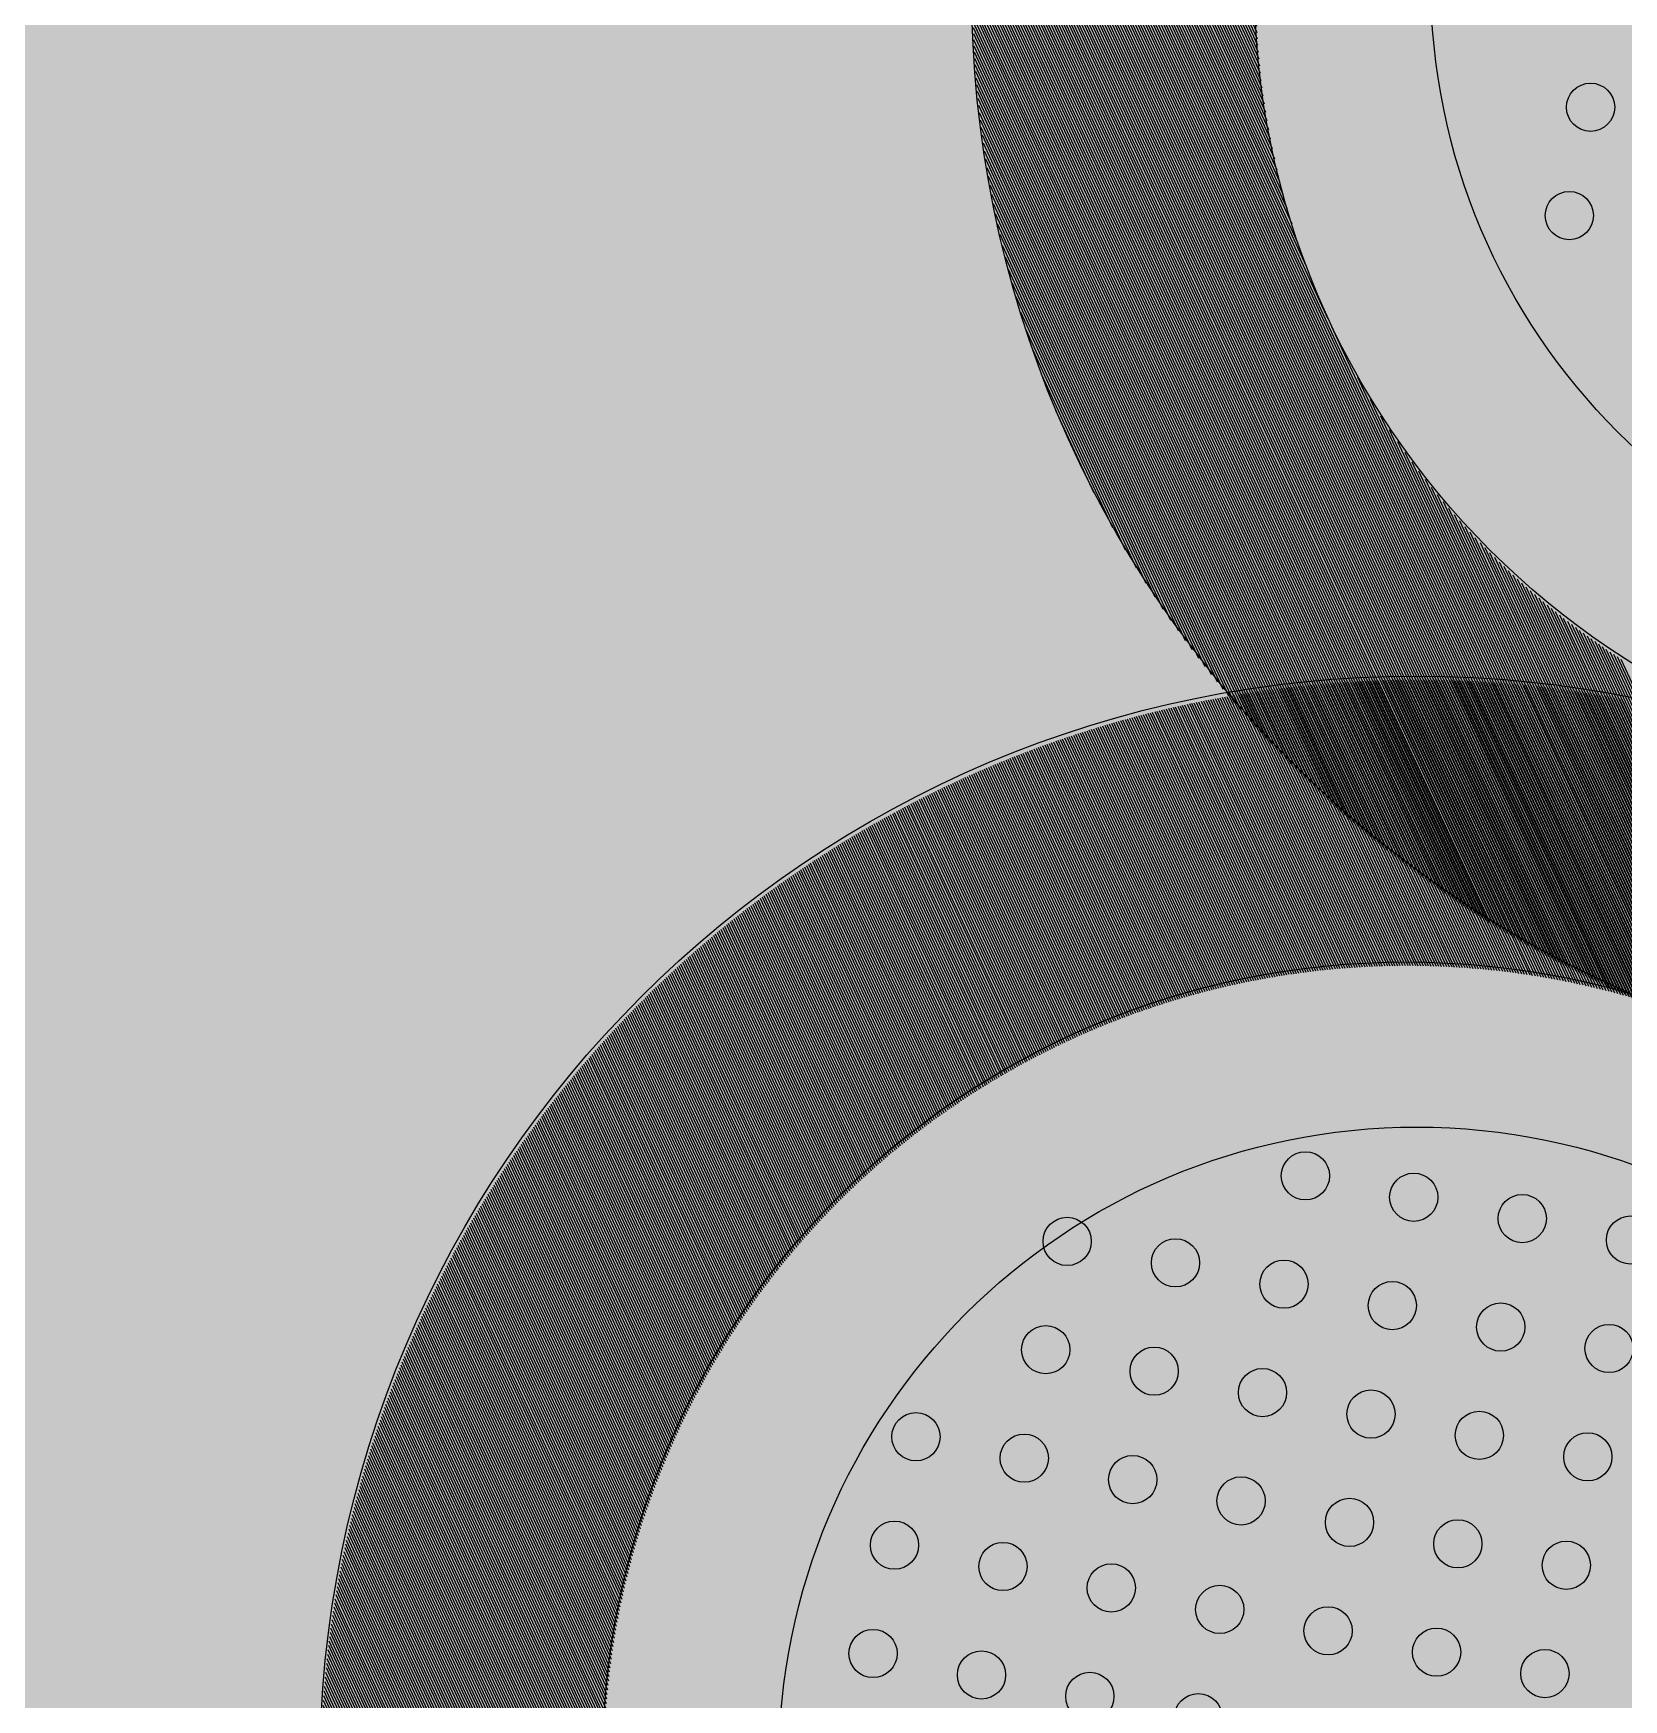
# Model space of a CAD drawing. Extents: x -111898 to 889894, y -2 to 1194865.
# Drawn here: x 667625 to 668713, y 777961 to 779101 of the extents above; entities that cross this region are included whole.
import ezdxf

# ---------------------------------------------------------------- set-up
doc = ezdxf.new("R2010")
doc.units = 0
doc.header["$LTSCALE"] = 10
doc.header["$MEASUREMENT"] = 0
for name, color, linetype in [('0-WALL', 252, 'Continuous'), ('1-单体雨水', 131, 'Continuous'), ('Gps-ZF雨水', 4, 'TG_Y'), ('WELL_ZF雨水', 4, 'Continuous'), ('WELL_雨水', 4, 'Continuous')]:
    doc.layers.add(name, color=color, linetype=linetype)
doc.layers.add('GPS-ZF污水', color=2, linetype='TG_W', lineweight=60)
doc.styles.add('TG_LINETYPE', font='SIMPLEX', dxfattribs={"width": 0.8, "height": 3.5, "bigfont": 'HZTXT'})
doc.linetypes.add('TG_W', pattern='A,2,-0.3,["W",TG_LINETYPE,S=0.1,R=0,X=-0.23,Y=-0.15],0', length=2.3)
doc.linetypes.add('TG_Y', pattern='A,2,-0.3,["Y",TG_LINETYPE,S=0.1,R=0,X=-0.25,Y=-0.15],0', length=2.3)

# ---------------------------------------------------------------- blocks, each defined once
blk = doc.blocks.new('虹吸井')
at = {"layer": 'WELL_ZF雨水', "color": 9, "linetype": 'Continuous'}
for p, q in [((-15970.3, -4384.1), (-15756.2, -4170)), ((-15969.6, -4381.1), (-15756.4, -4168)), ((-15968.9, -4378.2), (-15756.6, -4165.9)), ((-15968.2, -4375.3), (-15756.9, -4163.9)), ((-17242.4, -4367.5), (-17048.7, -4173.8)), ((-17242.1, -4369.4), (-17049.1, -4176.4)), ((-17241.7, -4371.3), (-17049.4, -4179)), ((-17241.4, -4373.3), (-17049.8, -4181.6)), ((-15975.2, -4402.4), (-15755.1, -4182.3)), ((-15974.3, -4399.3), (-15755.3, -4180.3)), ((-15973.5, -4396.2), (-15755.4, -4178.2)), ((-15972.6, -4393.2), (-15755.6, -4176.1)), ((-15971.8, -4390.1), (-15755.8, -4174.1)), ((-15971.1, -4387.1), (-15756, -4172)), ((-17241.1, -4375.2), (-17050.1, -4184.2)), ((-17240.7, -4377.1), (-17050.4, -4186.8)), ((-17240.4, -4379), (-17050.7, -4189.3)), ((-17240, -4380.9), (-17051, -4191.8)), ((-17239.7, -4382.8), (-17051.3, -4194.4)), ((-15980, -4418.5), (-15754.3, -4192.8)), ((-15979, -4415.2), (-15754.4, -4190.7)), ((-15978, -4411.9), (-15754.6, -4188.6)), ((-15977, -4408.7), (-15754.7, -4186.5)), ((-15976.1, -4405.6), (-15754.9, -4184.4)), ((-17239.3, -4384.6), (-17051.5, -4196.9)), ((-17239, -4386.5), (-17051.8, -4199.4)), ((-17238.6, -4388.4), (-17052, -4201.8)), ((-17238.2, -4390.3), (-17052.3, -4204.3)), ((-15986.9, -4438.8), (-15753.5, -4205.5)), ((-15985.6, -4435.3), (-15753.6, -4203.3)), ((-15984.4, -4431.9), (-15753.7, -4201.2)), ((-15983.2, -4428.5), (-15753.9, -4199.1)), ((-15982.1, -4425.1), (-15754, -4197)), ((-15981, -4421.8), (-15754.1, -4194.9)), ((-17237.9, -4392.2), (-17052.5, -4206.8)), ((-17237.5, -4394), (-17052.7, -4209.2)), ((-17237.1, -4395.9), (-17052.8, -4211.6)), ((-17236.7, -4397.8), (-17053, -4214.1)), ((-17236.3, -4399.6), (-17053.2, -4216.5)), ((-15993.7, -4456.9), (-15753, -4216.2)), ((-15992.3, -4453.2), (-15753.1, -4214)), ((-15990.8, -4449.5), (-15753.2, -4211.9)), ((-15989.5, -4445.9), (-15753.3, -4209.7)), ((-15988.1, -4442.3), (-15753.4, -4207.6)), ((-17235.9, -4401.5), (-17053.3, -4218.9)), ((-17235.5, -4403.3), (-17053.5, -4221.3)), ((-17235.1, -4405.2), (-17053.6, -4223.6)), ((-17234.7, -4407), (-17053.7, -4226)), ((-17234.3, -4408.8), (-17053.8, -4228.3)), ((-16001.9, -4476.3), (-15752.7, -4227.1)), ((-16000.2, -4472.3), (-15752.7, -4224.9)), ((-15998.5, -4468.4), (-15752.8, -4222.7)), ((-15996.8, -4464.5), (-15752.9, -4220.5)), ((-15995.3, -4460.7), (-15752.9, -4218.4)), ((-17233.9, -4410.7), (-17053.9, -4230.7)), ((-17233.5, -4412.5), (-17054, -4233)), ((-17233.1, -4414.3), (-17054.1, -4235.3)), ((-17232.7, -4416.1), (-17054.2, -4237.7)), ((-17232.2, -4418), (-17054.2, -4240)), ((-16011.9, -4497.6), (-15752.5, -4238.1)), ((-16009.8, -4493.1), (-15752.5, -4235.9)), ((-16007.7, -4488.8), (-15752.6, -4233.7)), ((-16005.7, -4484.6), (-15752.6, -4231.5)), ((-16003.8, -4480.4), (-15752.6, -4229.3)), ((-17231.8, -4419.8), (-17054.3, -4242.3)), ((-17231.4, -4421.6), (-17054.3, -4244.5)), ((-17230.9, -4423.4), (-17054.3, -4246.8)), ((-17230.5, -4425.2), (-17054.4, -4249.1)), ((-17230, -4427), (-17054.4, -4251.3)), ((-16027.5, -4526.5), (-15752.5, -4251.6)), ((-16024.5, -4521.4), (-15752.5, -4249.3)), ((-16021.7, -4516.3), (-15752.5, -4247.1)), ((-16019.1, -4511.5), (-15752.5, -4244.8)), ((-16016.6, -4506.7), (-15752.5, -4242.6)), ((-16014.2, -4502.1), (-15752.5, -4240.3)), ((-17229.6, -4428.8), (-17054.4, -4253.6)), ((-17229.1, -4430.6), (-17054.4, -4255.8)), ((-17228.7, -4432.4), (-17054.4, -4258)), ((-17228.2, -4434.1), (-17054.3, -4260.3)), ((-17227.7, -4435.9), (-17054.3, -4262.5)), ((-16045.5, -4555.8), (-15752.7, -4263)), ((-16041.3, -4549.4), (-15752.6, -4260.7)), ((-16037.5, -4543.3), (-15752.6, -4258.4)), ((-16033.9, -4537.5), (-15752.6, -4256.1)), ((-16030.6, -4531.9), (-15752.5, -4253.9)), ((-17227.3, -4437.7), (-17054.2, -4264.7)), ((-17226.8, -4439.5), (-17054.2, -4266.9)), ((-17226.3, -4441.2), (-17054.1, -4269)), ((-17225.8, -4443), (-17054.1, -4271.2)), ((-17225.4, -4444.8), (-17054, -4273.4)), ((-16067.7, -4587), (-15753, -4272.3)), ((-16061, -4578.1), (-15752.9, -4269.9)), ((-16055.2, -4570), (-15752.8, -4267.6)), ((-16050.1, -4562.7), (-15752.7, -4265.3)), ((-17224.9, -4446.5), (-17053.9, -4275.5)), ((-17224.4, -4448.3), (-17053.8, -4277.7)), ((-17223.9, -4450), (-17053.7, -4279.8)), ((-17223.4, -4451.8), (-17053.6, -4282)), ((-17222.9, -4453.5), (-17053.5, -4284.1)), ((-16465.7, -4994), (-15753.4, -4281.6)), ((-16463.4, -4993.9), (-15753.5, -4284)), ((-16113.4, -4639.4), (-15753.3, -4279.3)), ((-16087, -4610.8), (-15753.2, -4276.9)), ((-16075.9, -4597.5), (-15753.1, -4274.6)), ((-17222.4, -4455.2), (-17053.3, -4286.2)), ((-17221.9, -4457), (-17053.2, -4288.3)), ((-17221.3, -4458.7), (-17053.1, -4290.4)), ((-17220.8, -4460.4), (-17052.9, -4292.5)), ((-17220.3, -4462.2), (-17052.8, -4294.6)), ((-17219.8, -4463.9), (-17052.6, -4296.7)), ((-16461, -4993.7), (-15753.6, -4286.4)), ((-16458.6, -4993.6), (-15753.8, -4288.8)), ((-16456.2, -4993.5), (-15753.9, -4291.2)), ((-16453.8, -4993.3), (-15754, -4293.5)), ((-16451.4, -4993.2), (-15754.2, -4296)), ((-17219.3, -4465.6), (-17052.4, -4298.8)), ((-17218.7, -4467.3), (-17052.3, -4300.8)), ((-17218.2, -4469), (-17052.1, -4302.9)), ((-17217.7, -4470.7), (-17051.9, -4305)), ((-17217.1, -4472.4), (-17051.7, -4307)), ((-16449, -4993), (-15754.4, -4298.4)), ((-16446.6, -4992.8), (-15754.6, -4300.8)), ((-16444.1, -4992.6), (-15754.7, -4303.2)), ((-16441.7, -4992.4), (-15754.9, -4305.7)), ((-16439.3, -4992.2), (-15755.1, -4308.1)), ((-17216.6, -4474.1), (-17051.5, -4309)), ((-17216, -4475.8), (-17051.3, -4311.1)), ((-17215.5, -4477.5), (-17051, -4313.1)), ((-17214.9, -4479.2), (-17050.8, -4315.1)), ((-17214.4, -4480.9), (-17050.6, -4317.1)), ((-17213.8, -4482.6), (-17050.3, -4319.1)), ((-16436.8, -4992), (-15755.3, -4310.6)), ((-16434.3, -4991.8), (-15755.6, -4313)), ((-16431.9, -4991.6), (-15755.8, -4315.5)), ((-16429.4, -4991.3), (-15756, -4318)), ((-17213.2, -4484.3), (-17050.1, -4321.1)), ((-17212.7, -4486), (-17049.8, -4323.1)), ((-17212.1, -4487.6), (-17049.6, -4325.1)), ((-17211.5, -4489.3), (-17049.3, -4327.1)), ((-17211, -4491), (-17049, -4329.1)), ((-17210.4, -4492.6), (-17048.8, -4331)), ((-16426.9, -4991.1), (-15756.3, -4320.5)), ((-16424.4, -4990.8), (-15756.5, -4323)), ((-16421.9, -4990.6), (-15756.8, -4325.5)), ((-16419.3, -4990.3), (-15757.1, -4328)), ((-16416.8, -4990), (-15757.4, -4330.6)), ((-17209.8, -4494.3), (-17048.5, -4333)), ((-17209.2, -4496), (-17048.2, -4334.9)), ((-17208.6, -4497.6), (-17047.9, -4336.9)), ((-17208, -4499.3), (-17047.6, -4338.8)), ((-17207.4, -4500.9), (-17047.3, -4340.8)), ((-17206.8, -4502.6), (-17046.9, -4342.7)), ((-16414.3, -4989.7), (-15757.7, -4333.1)), ((-16411.7, -4989.4), (-15758, -4335.6)), ((-16409.2, -4989.1), (-15758.3, -4338.2)), ((-16406.6, -4988.7), (-15758.6, -4340.8)), ((-17206.2, -4504.2), (-17046.6, -4344.6)), ((-17205.6, -4505.8), (-17046.3, -4346.5)), ((-17205, -4507.5), (-17046, -4348.4)), ((-17204.4, -4509.1), (-17045.6, -4350.3)), ((-17203.8, -4510.7), (-17045.3, -4352.2)), ((-17203.2, -4512.4), (-17044.9, -4354.1)), ((-16404, -4988.4), (-15759, -4343.4)), ((-16401.4, -4988.1), (-15759.3, -4346)), ((-16398.8, -4987.7), (-15759.7, -4348.6)), ((-16396.2, -4987.3), (-15760, -4351.2)), ((-16393.6, -4986.9), (-15760.4, -4353.8)), ((-17202.5, -4514), (-17044.6, -4356)), ((-17201.9, -4515.6), (-17044.2, -4357.9)), ((-17201.3, -4517.2), (-17043.8, -4359.8)), ((-17200.7, -4518.8), (-17043.5, -4361.6)), ((-17200, -4520.4), (-17043.1, -4363.5)), ((-17199.4, -4522.1), (-17042.7, -4365.4)), ((-16390.9, -4986.6), (-15760.8, -4356.4)), ((-16388.3, -4986.2), (-15761.2, -4359.1)), ((-16385.6, -4985.7), (-15761.6, -4361.7)), ((-16383, -4985.3), (-15762.1, -4364.4)), ((-17198.7, -4523.7), (-17042.3, -4367.2)), ((-17198.1, -4525.3), (-17041.9, -4369.1)), ((-17197.4, -4526.9), (-17041.5, -4370.9)), ((-17196.8, -4528.5), (-17041.1, -4372.8)), ((-17196.1, -4530), (-17040.7, -4374.6)), ((-17195.5, -4531.6), (-17040.3, -4376.4)), ((-16380.3, -4984.9), (-15762.5, -4367.1)), ((-16377.6, -4984.4), (-15762.9, -4369.8)), ((-16374.9, -4984), (-15763.4, -4372.5)), ((-16372.1, -4983.5), (-15763.9, -4375.2)), ((-17194.8, -4533.2), (-17039.8, -4378.2)), ((-17194.2, -4534.8), (-17039.4, -4380)), ((-17193.5, -4536.4), (-17039, -4381.9)), ((-17192.8, -4538), (-17038.5, -4383.7)), ((-17192.2, -4539.5), (-17038.1, -4385.5)), ((-17191.5, -4541.1), (-17037.6, -4387.3)), ((-16369.4, -4983), (-15764.4, -4378)), ((-16366.7, -4982.5), (-15764.9, -4380.7)), ((-16363.9, -4982), (-15765.4, -4383.5)), ((-16361.1, -4981.5), (-15765.9, -4386.2)), ((-17190.8, -4542.7), (-17037.2, -4389)), ((-17190.1, -4544.2), (-17036.7, -4390.8)), ((-17189.5, -4545.8), (-17036.3, -4392.6)), ((-17188.8, -4547.4), (-17035.8, -4394.4)), ((-17188.1, -4548.9), (-17035.3, -4396.2)), ((-17187.4, -4550.5), (-17034.8, -4397.9)), ((-17186.7, -4552), (-17034.3, -4399.7)), ((-16358.4, -4980.9), (-15766.4, -4389)), ((-16355.6, -4980.4), (-15767, -4391.8)), ((-16352.7, -4979.8), (-15767.6, -4394.6)), ((-16349.9, -4979.2), (-15768.1, -4397.5)), ((-17186, -4553.6), (-17033.9, -4401.4)), ((-17185.3, -4555.1), (-17033.4, -4403.2)), ((-17184.6, -4556.7), (-17032.9, -4404.9)), ((-17183.9, -4558.2), (-17032.4, -4406.7)), ((-17183.2, -4559.7), (-17031.8, -4408.4)), ((-17182.5, -4561.3), (-17031.3, -4410.1)), ((-16347.1, -4978.6), (-15768.7, -4400.3)), ((-16344.2, -4978), (-15769.4, -4403.1)), ((-16341.3, -4977.4), (-15770, -4406)), ((-16338.5, -4976.7), (-15770.6, -4408.9)), ((-17181.8, -4562.8), (-17030.8, -4411.9)), ((-17181, -4564.3), (-17030.3, -4413.6)), ((-17180.3, -4565.9), (-17029.8, -4415.3)), ((-17179.6, -4567.4), (-17029.2, -4417)), ((-17178.9, -4568.9), (-17028.7, -4418.7)), ((-17178.1, -4570.4), (-17028.1, -4420.4)), ((-17177.4, -4571.9), (-17027.6, -4422.1)), ((-16335.6, -4976.1), (-15771.3, -4411.8)), ((-16332.6, -4975.4), (-15771.9, -4414.7)), ((-16329.7, -4974.7), (-15772.6, -4417.7)), ((-16326.8, -4974), (-15773.3, -4420.6)), ((-17176.7, -4573.4), (-17027, -4423.8)), ((-17175.9, -4575), (-17026.5, -4425.5)), ((-17175.2, -4576.5), (-17025.9, -4427.2)), ((-17174.5, -4578), (-17025.4, -4428.9)), ((-17173.7, -4579.5), (-17024.8, -4430.5)), ((-17173, -4581), (-17024.2, -4432.2)), ((-17172.2, -4582.4), (-17023.6, -4433.9)), ((-16323.8, -4973.3), (-15774.1, -4423.6)), ((-16320.8, -4972.6), (-15774.8, -4426.6)), ((-16317.8, -4971.8), (-15775.6, -4429.6)), ((-16314.8, -4971), (-15776.3, -4432.6)), ((-17171.5, -4583.9), (-17023.1, -4435.5)), ((-17170.7, -4585.4), (-17022.5, -4437.2)), ((-17169.9, -4586.9), (-17021.9, -4438.9)), ((-17169.2, -4588.4), (-17021.3, -4440.5)), ((-17168.4, -4589.9), (-17020.7, -4442.1)), ((-17167.7, -4591.4), (-17020.1, -4443.8)), ((-17166.9, -4592.8), (-17019.5, -4445.4)), ((-16311.8, -4970.2), (-15777.1, -4435.6)), ((-16308.7, -4969.4), (-15777.9, -4438.7)), ((-16305.6, -4968.6), (-15778.8, -4441.7)), ((-16302.5, -4967.8), (-15779.6, -4444.8)), ((-17166.1, -4594.3), (-17018.9, -4447.1)), ((-17165.3, -4595.8), (-17018.2, -4448.7)), ((-17164.6, -4597.2), (-17017.6, -4450.3)), ((-17163.8, -4598.7), (-17017, -4451.9)), ((-17163, -4600.2), (-17016.4, -4453.5)), ((-17162.2, -4601.6), (-17015.7, -4455.1)), ((-17161.4, -4603.1), (-17015.1, -4456.8)), ((-16299.4, -4966.9), (-15780.5, -4447.9)), ((-16296.3, -4966), (-15781.4, -4451.1)), ((-16293.1, -4965.1), (-15782.3, -4454.2)), ((-17160.6, -4604.5), (-17014.4, -4458.4)), ((-17159.8, -4606), (-17013.8, -4460)), ((-17159, -4607.4), (-17013.1, -4461.5)), ((-17158.2, -4608.9), (-17012.5, -4463.1)), ((-17157.4, -4610.3), (-17011.8, -4464.7)), ((-17156.6, -4611.8), (-17011.2, -4466.3)), ((-17155.8, -4613.2), (-17010.5, -4467.9)), ((-16290, -4964.2), (-15783.2, -4457.4)), ((-16286.8, -4963.2), (-15784.2, -4460.6)), ((-16283.5, -4962.2), (-15785.1, -4463.8)), ((-16280.3, -4961.2), (-15786.1, -4467.1)), ((-17155, -4614.6), (-17009.8, -4469.4)), ((-17154.2, -4616.1), (-17009.1, -4471)), ((-17153.4, -4617.5), (-17008.5, -4472.6)), ((-17152.6, -4618.9), (-17007.8, -4474.1)), ((-17151.7, -4620.3), (-17007.1, -4475.7)), ((-17150.9, -4621.8), (-17006.4, -4477.3)), ((-17150.1, -4623.2), (-17005.7, -4478.8)), ((-16277, -4960.2), (-15787.2, -4470.3)), ((-16273.7, -4959.2), (-15788.2, -4473.6)), ((-16270.4, -4958.1), (-15789.3, -4476.9)), ((-17149.3, -4624.6), (-17005, -4480.3)), ((-17148.4, -4626), (-17004.3, -4481.9)), ((-17147.6, -4627.4), (-17003.6, -4483.4)), ((-17146.8, -4628.8), (-17002.9, -4485)), ((-17145.9, -4630.2), (-17002.2, -4486.5)), ((-17145.1, -4631.6), (-17001.4, -4488)), ((-17144.2, -4633), (-17000.7, -4489.5)), ((-17143.4, -4634.4), (-17000, -4491.1)), ((-16267.1, -4957), (-15790.4, -4480.3)), ((-16263.7, -4955.9), (-15791.5, -4483.7)), ((-16260.3, -4954.7), (-15792.6, -4487)), ((-16256.9, -4953.6), (-15793.8, -4490.5)), ((-17142.5, -4635.8), (-16999.3, -4492.6)), ((-17141.7, -4637.2), (-16998.5, -4494.1)), ((-17140.8, -4638.6), (-16997.8, -4495.6)), ((-17140, -4640), (-16997.1, -4497.1)), ((-17139.1, -4641.4), (-16996.3, -4498.6)), ((-17138.2, -4642.8), (-16995.6, -4500.1)), ((-17137.4, -4644.1), (-16994.8, -4501.6)), ((-16253.5, -4952.4), (-15795, -4493.9)), ((-16250, -4951.1), (-15796.3, -4497.4)), ((-16246.5, -4949.9), (-15797.5, -4500.9)), ((-17136.5, -4645.5), (-16994, -4503.1)), ((-17135.6, -4646.9), (-16993.3, -4504.5)), ((-17134.8, -4648.3), (-16992.5, -4506)), ((-17133.9, -4649.6), (-16991.7, -4507.5)), ((-17133, -4651), (-16991, -4509)), ((-17132.1, -4652.4), (-16990.2, -4510.4)), ((-17131.2, -4653.7), (-16989.4, -4511.9)), ((-17130.4, -4655.1), (-16988.6, -4513.4)), ((-16242.9, -4948.6), (-15798.8, -4504.4)), ((-16239.3, -4947.2), (-15800.1, -4508)), ((-16235.7, -4945.9), (-15801.5, -4511.6)), ((-17129.5, -4656.4), (-16987.8, -4514.8)), ((-17128.6, -4657.8), (-16987.1, -4516.3)), ((-17127.7, -4659.2), (-16986.3, -4517.7)), ((-17126.8, -4660.5), (-16985.5, -4519.2)), ((-17125.9, -4661.8), (-16984.7, -4520.6)), ((-17125, -4663.2), (-16983.9, -4522.1)), ((-17124.1, -4664.5), (-16983, -4523.5)), ((-17123.2, -4665.9), (-16982.2, -4524.9)), ((-16232.1, -4944.5), (-15802.9, -4515.3)), ((-16228.4, -4943), (-15804.3, -4518.9)), ((-16224.7, -4941.6), (-15805.8, -4522.7)), ((-17122.3, -4667.2), (-16981.4, -4526.3)), ((-17121.4, -4668.5), (-16980.6, -4527.8)), ((-17120.4, -4669.9), (-16979.8, -4529.2)), ((-17119.5, -4671.2), (-16978.9, -4530.6)), ((-17118.6, -4672.5), (-16978.1, -4532)), ((-17117.7, -4673.9), (-16977.3, -4533.4)), ((-17116.8, -4675.2), (-16976.4, -4534.8)), ((-17115.8, -4676.5), (-16975.6, -4536.2)), ((-16221, -4940.1), (-15807.3, -4526.4)), ((-16217.2, -4938.5), (-15808.9, -4530.2)), ((-16213.3, -4936.9), (-15810.4, -4534)), ((-17114.9, -4677.8), (-16974.7, -4537.6)), ((-17114, -4679.1), (-16973.9, -4539)), ((-17113, -4680.4), (-16973, -4540.4)), ((-17112.1, -4681.7), (-16972.2, -4541.8)), ((-17111.2, -4683.1), (-16971.3, -4543.2)), ((-17110.2, -4684.4), (-16970.5, -4544.6)), ((-17109.3, -4685.7), (-16969.6, -4546)), ((-17108.3, -4687), (-16968.7, -4547.3)), ((-16209.4, -4935.3), (-15812.1, -4537.9)), ((-16205.5, -4933.6), (-15813.8, -4541.8)), ((-16201.6, -4931.9), (-15815.5, -4545.8)), ((-17107.4, -4688.3), (-16967.9, -4548.7)), ((-17106.4, -4689.5), (-16967, -4550.1)), ((-17105.5, -4690.8), (-16966.1, -4551.5)), ((-17104.5, -4692.1), (-16965.2, -4552.8)), ((-17103.6, -4693.4), (-16964.3, -4554.2)), ((-17102.6, -4694.7), (-16963.4, -4555.5)), ((-17101.7, -4696), (-16962.5, -4556.9)), ((-17100.7, -4697.3), (-16961.6, -4558.2)), ((-16197.5, -4930.1), (-15817.3, -4549.8)), ((-16193.5, -4928.3), (-15819.1, -4553.9)), ((-16189.3, -4926.4), (-15821, -4558)), ((-17099.7, -4698.5), (-16960.7, -4559.6)), ((-17098.7, -4699.8), (-16959.8, -4560.9)), ((-17097.8, -4701.1), (-16958.9, -4562.2)), ((-17096.8, -4702.4), (-16958, -4563.6)), ((-17095.8, -4703.6), (-16957.1, -4564.9)), ((-17094.8, -4704.9), (-16956.2, -4566.2)), ((-17093.9, -4706.2), (-16955.3, -4567.6)), ((-17092.9, -4707.4), (-16954.3, -4568.9)), ((-17091.9, -4708.7), (-16953.4, -4570.2)), ((-16185.2, -4924.5), (-15822.9, -4562.2)), ((-16180.9, -4922.5), (-15824.9, -4566.5)), ((-16176.6, -4920.4), (-15827, -4570.8)), ((-17090.9, -4709.9), (-16952.5, -4571.5)), ((-17089.9, -4711.2), (-16951.5, -4572.8)), ((-17088.9, -4712.4), (-16950.6, -4574.1)), ((-17087.9, -4713.7), (-16949.7, -4575.4)), ((-17086.9, -4714.9), (-16948.7, -4576.7)), ((-17085.9, -4716.2), (-16947.8, -4578)), ((-17084.9, -4717.4), (-16946.8, -4579.3)), ((-17083.9, -4718.6), (-16945.9, -4580.6)), ((-17082.9, -4719.9), (-16944.9, -4581.9)), ((-16172.2, -4918.3), (-15829.1, -4575.1)), ((-16167.8, -4916.1), (-15831.3, -4579.6)), ((-17081.9, -4721.1), (-16943.9, -4583.2)), ((-17080.9, -4722.3), (-16943, -4584.5)), ((-17079.9, -4723.6), (-16942, -4585.7)), ((-17078.8, -4724.8), (-16941, -4587)), ((-17077.8, -4726), (-16940.1, -4588.3)), ((-17076.8, -4727.2), (-16939.1, -4589.5)), ((-17075.8, -4728.5), (-16938.1, -4590.8)), ((-17074.7, -4729.7), (-16937.1, -4592.1)), ((-17073.7, -4730.9), (-16936.1, -4593.3)), ((-16163.3, -4913.8), (-15833.6, -4584.1)), ((-16158.7, -4911.5), (-15835.9, -4588.7)), ((-16154, -4909), (-15838.3, -4593.4)), ((-17072.7, -4732.1), (-16935.1, -4594.6)), ((-17071.6, -4733.3), (-16934.1, -4595.8)), ((-17070.6, -4734.5), (-16933.1, -4597.1)), ((-17069.6, -4735.7), (-16932.1, -4598.3)), ((-17068.5, -4736.9), (-16931.1, -4599.6)), ((-17067.5, -4738.1), (-16930.1, -4600.8)), ((-17066.4, -4739.3), (-16929.1, -4602)), ((-17065.4, -4740.5), (-16928.1, -4603.3)), ((-17064.3, -4741.7), (-16927.1, -4604.5)), ((-16149.2, -4906.5), (-15840.9, -4598.1)), ((-16144.4, -4903.9), (-15843.5, -4603)), ((-17063.3, -4742.9), (-16926.1, -4605.7)), ((-17062.2, -4744.1), (-16925, -4606.9)), ((-17061.1, -4745.3), (-16924, -4608.1)), ((-17060.1, -4746.5), (-16923, -4609.4)), ((-17059, -4747.6), (-16921.9, -4610.6)), ((-17058, -4748.8), (-16920.9, -4611.8)), ((-17056.9, -4750), (-16919.9, -4613)), ((-17055.8, -4751.2), (-16918.8, -4614.2)), ((-17054.7, -4752.3), (-16917.8, -4615.4)), ((-16139.4, -4901.2), (-15846.2, -4608)), ((-16134.3, -4898.3), (-15849, -4613.1)), ((-17053.7, -4753.5), (-16916.7, -4616.6)), ((-17052.6, -4754.7), (-16915.7, -4617.8)), ((-17051.5, -4755.8), (-16914.6, -4618.9)), ((-17050.4, -4757), (-16913.5, -4620.1)), ((-17049.3, -4758.2), (-16912.5, -4621.3)), ((-17048.2, -4759.3), (-16911.4, -4622.5)), ((-17047.2, -4760.5), (-16910.3, -4623.7)), ((-17046.1, -4761.6), (-16909.3, -4624.8)), ((-17045, -4762.8), (-16908.2, -4626)), ((-17043.9, -4763.9), (-16907.1, -4627.2)), ((-16129.1, -4895.4), (-15852, -4618.3)), ((-16123.8, -4892.3), (-15855.1, -4623.6)), ((-17042.8, -4765.1), (-16906, -4628.3)), ((-17041.7, -4766.2), (-16904.9, -4629.5)), ((-17040.6, -4767.3), (-16903.9, -4630.6)), ((-17039.5, -4768.5), (-16902.8, -4631.8)), ((-17038.3, -4769.6), (-16901.7, -4632.9)), ((-17037.2, -4770.8), (-16900.6, -4634.1)), ((-17036.1, -4771.9), (-16899.5, -4635.2)), ((-17035, -4773), (-16898.4, -4636.4)), ((-17033.9, -4774.1), (-16897.2, -4637.5)), ((-17032.8, -4775.3), (-16896.1, -4638.6)), ((-16118.3, -4889), (-15858.3, -4629.1)), ((-16112.6, -4885.6), (-15861.7, -4634.7)), ((-17031.6, -4776.4), (-16895, -4639.8)), ((-17030.5, -4777.5), (-16893.9, -4640.9)), ((-17029.4, -4778.6), (-16892.8, -4642)), ((-17028.3, -4779.7), (-16891.7, -4643.1)), ((-17027.1, -4780.8), (-16890.5, -4644.3)), ((-17026, -4782), (-16889.4, -4645.4)), ((-17024.8, -4783.1), (-16888.3, -4646.5)), ((-17023.7, -4784.2), (-16887.1, -4647.6)), ((-17022.6, -4785.3), (-16886, -4648.7)), ((-17021.4, -4786.4), (-16884.8, -4649.8)), ((-16468.1, -4994.1), (-16117.5, -4643.6)), ((-16106.8, -4882), (-15865.3, -4640.6)), ((-16100.8, -4878.3), (-15869.1, -4646.6)), ((-17020.3, -4787.5), (-16883.7, -4650.9)), ((-17019.1, -4788.6), (-16882.5, -4652)), ((-17018, -4789.7), (-16881.4, -4653.1)), ((-17016.8, -4790.7), (-16880.2, -4654.2)), ((-17015.7, -4791.8), (-16879.1, -4655.2)), ((-17014.5, -4792.9), (-16877.9, -4656.3)), ((-17013.3, -4794), (-16876.7, -4657.4)), ((-17012.2, -4795.1), (-16875.6, -4658.5)), ((-17011, -4796.2), (-16874.4, -4659.5)), ((-17009.8, -4797.2), (-16873.2, -4660.6)), ((-17008.7, -4798.3), (-16872, -4661.7)), ((-16094.5, -4874.2), (-15873.1, -4652.8)), ((-16088, -4870), (-15877.4, -4659.4)), ((-17007.5, -4799.4), (-16870.8, -4662.7)), ((-17006.3, -4800.5), (-16869.6, -4663.8)), ((-17005.1, -4801.5), (-16868.5, -4664.8)), ((-17004, -4802.6), (-16867.3, -4665.9)), ((-17002.8, -4803.6), (-16866.1, -4666.9)), ((-17001.6, -4804.7), (-16864.9, -4668)), ((-17000.4, -4805.8), (-16863.7, -4669)), ((-16999.2, -4806.8), (-16862.5, -4670.1)), ((-16998, -4807.9), (-16861.2, -4671.1)), ((-16996.8, -4808.9), (-16860, -4672.1)), ((-16995.6, -4810), (-16858.8, -4673.2)), ((-16470.4, -4994.2), (-16146.2, -4670)), ((-16081.2, -4865.4), (-15882, -4666.2)), ((-16074, -4860.5), (-15886.9, -4673.4)), ((-16994.4, -4811), (-16857.6, -4674.2)), ((-16993.2, -4812.1), (-16856.4, -4675.2)), ((-16992, -4813.1), (-16855.1, -4676.2)), ((-16990.8, -4814.1), (-16853.9, -4677.2)), ((-16989.6, -4815.2), (-16852.7, -4678.3)), ((-16988.4, -4816.2), (-16851.4, -4679.3)), ((-16987.2, -4817.2), (-16850.2, -4680.3)), ((-16986, -4818.3), (-16849, -4681.3)), ((-16984.7, -4819.3), (-16847.7, -4682.3)), ((-16983.5, -4820.3), (-16846.5, -4683.3)), ((-16982.3, -4821.3), (-16845.2, -4684.3)), ((-16472.8, -4994.3), (-16159.5, -4681)), ((-16066.4, -4855.1), (-15892.3, -4681)), ((-16981.1, -4822.3), (-16844, -4685.2)), ((-16979.8, -4823.4), (-16842.7, -4686.2)), ((-16978.6, -4824.4), (-16841.4, -4687.2)), ((-16977.4, -4825.4), (-16840.2, -4688.2)), ((-16976.1, -4826.4), (-16838.9, -4689.2)), ((-16974.9, -4827.4), (-16837.6, -4690.1)), ((-16973.7, -4828.4), (-16836.4, -4691.1)), ((-16972.4, -4829.4), (-16835.1, -4692.1)), ((-16971.2, -4830.4), (-16833.8, -4693)), ((-16969.9, -4831.4), (-16832.5, -4694)), ((-16968.7, -4832.4), (-16831.2, -4695)), ((-16967.4, -4833.4), (-16829.9, -4695.9)), ((-16477.4, -4994.5), (-16178.9, -4696)), ((-16475.1, -4994.4), (-16170, -4689.2)), ((-16058.2, -4849.2), (-15898.2, -4689.1)), ((-16966.2, -4834.4), (-16828.6, -4696.9)), ((-16964.9, -4835.4), (-16827.3, -4697.8)), ((-16963.6, -4836.4), (-16826, -4698.7)), ((-16962.4, -4837.3), (-16824.7, -4699.7)), ((-16961.1, -4838.3), (-16823.4, -4700.6)), ((-16959.8, -4839.3), (-16822.1, -4701.5)), ((-16958.6, -4840.3), (-16820.8, -4702.5)), ((-16957.3, -4841.2), (-16819.5, -4703.4)), ((-16956, -4842.2), (-16818.1, -4704.3)), ((-16954.7, -4843.2), (-16816.8, -4705.2)), ((-16953.5, -4844.1), (-16815.5, -4706.2)), ((-16952.2, -4845.1), (-16814.1, -4707.1)), ((-16482.1, -4994.6), (-16194.3, -4706.9)), ((-16479.7, -4994.6), (-16187, -4701.8)), ((-16049.4, -4842.6), (-15904.8, -4698)), ((-16950.9, -4846.1), (-16812.8, -4708)), ((-16949.6, -4847), (-16811.5, -4708.9)), ((-16948.3, -4848), (-16810.1, -4709.8)), ((-16947, -4848.9), (-16808.8, -4710.7)), ((-16945.7, -4849.9), (-16807.4, -4711.6)), ((-16944.4, -4850.8), (-16806.1, -4712.5)), ((-16943.1, -4851.8), (-16804.7, -4713.4)), ((-16941.8, -4852.7), (-16803.4, -4714.2)), ((-16940.5, -4853.7), (-16802, -4715.1)), ((-16939.2, -4854.6), (-16800.6, -4716)), ((-16937.9, -4855.5), (-16799.3, -4716.9)), ((-16936.6, -4856.5), (-16797.9, -4717.7)), ((-16935.3, -4857.4), (-16796.5, -4718.6)), ((-16486.7, -4994.7), (-16207.6, -4715.6)), ((-16484.4, -4994.7), (-16201.1, -4711.5)), ((-16039.5, -4835), (-15912.4, -4707.8)), ((-16028.3, -4826), (-15921.4, -4719.1)), ((-16934, -4858.3), (-16795.1, -4719.5)), ((-16932.7, -4859.3), (-16793.7, -4720.3)), ((-16931.3, -4860.2), (-16792.3, -4721.2)), ((-16930, -4861.1), (-16791, -4722)), ((-16928.7, -4862), (-16789.6, -4722.9)), ((-16927.4, -4862.9), (-16788.2, -4723.7)), ((-16926, -4863.8), (-16786.8, -4724.6)), ((-16924.7, -4864.8), (-16785.3, -4725.4)), ((-16923.4, -4865.7), (-16783.9, -4726.3)), ((-16922, -4866.6), (-16782.5, -4727.1)), ((-16920.7, -4867.5), (-16781.1, -4727.9)), ((-16919.3, -4868.4), (-16779.7, -4728.7)), ((-16918, -4869.3), (-16778.3, -4729.6)), ((-16916.6, -4870.2), (-16776.8, -4730.4)), ((-16495.8, -4994.9), (-16230.4, -4729.5)), ((-16493.5, -4994.8), (-16225.1, -4726.4)), ((-16491.2, -4994.8), (-16219.5, -4723.1)), ((-16489, -4994.8), (-16213.7, -4719.5)), ((-16915.3, -4871.1), (-16775.4, -4731.2)), ((-16913.9, -4872), (-16774, -4732)), ((-16912.6, -4872.8), (-16772.5, -4732.8)), ((-16911.2, -4873.7), (-16771.1, -4733.6)), ((-16909.8, -4874.6), (-16769.6, -4734.4)), ((-16908.5, -4875.5), (-16768.2, -4735.2)), ((-16907.1, -4876.4), (-16766.7, -4736)), ((-16905.7, -4877.2), (-16765.3, -4736.8)), ((-16904.4, -4878.1), (-16763.8, -4737.6)), ((-16903, -4879), (-16762.4, -4738.3)), ((-16901.6, -4879.9), (-16760.9, -4739.1)), ((-16900.2, -4880.7), (-16759.4, -4739.9)), ((-16898.9, -4881.6), (-16757.9, -4740.7)), ((-16897.5, -4882.4), (-16756.5, -4741.4)), ((-16504.8, -4994.9), (-16250.3, -4740.4)), ((-16502.5, -4994.9), (-16245.5, -4737.9)), ((-16500.3, -4994.9), (-16240.6, -4735.2)), ((-16498, -4994.9), (-16235.6, -4732.5)), ((-16014.6, -4814.6), (-15932.8, -4732.7)), ((-16896.1, -4883.3), (-16755, -4742.2)), ((-16894.7, -4884.2), (-16753.5, -4743)), ((-16893.3, -4885), (-16752, -4743.7)), ((-16891.9, -4885.9), (-16750.5, -4744.5)), ((-16890.5, -4886.7), (-16749, -4745.2)), ((-16889.1, -4887.6), (-16747.5, -4745.9)), ((-16887.7, -4888.4), (-16746, -4746.7)), ((-16886.3, -4889.2), (-16744.5, -4747.4)), ((-16884.9, -4890.1), (-16743, -4748.2)), ((-16883.5, -4890.9), (-16741.5, -4748.9)), ((-16882.1, -4891.7), (-16739.9, -4749.6)), ((-16880.7, -4892.6), (-16738.4, -4750.3)), ((-16879.2, -4893.4), (-16736.9, -4751)), ((-16877.8, -4894.2), (-16735.4, -4751.8)), ((-16876.4, -4895), (-16733.8, -4752.5)), ((-16875, -4895.9), (-16732.3, -4753.2)), ((-16518.1, -4994.7), (-16276.6, -4753.2)), ((-16515.9, -4994.8), (-16272.4, -4751.3)), ((-16513.7, -4994.8), (-16268.2, -4749.3)), ((-16511.5, -4994.8), (-16263.8, -4747.2)), ((-16509.2, -4994.9), (-16259.4, -4745)), ((-16507, -4994.9), (-16254.9, -4742.8)), ((-15994.6, -4796.8), (-15950.6, -4752.7)), ((-16873.5, -4896.7), (-16730.7, -4753.9)), ((-16872.1, -4897.5), (-16729.2, -4754.6)), ((-16870.7, -4898.3), (-16727.6, -4755.3)), ((-16869.2, -4899.1), (-16726.1, -4755.9)), ((-16867.8, -4899.9), (-16724.5, -4756.6)), ((-16866.3, -4900.7), (-16722.9, -4757.3)), ((-16864.9, -4901.5), (-16721.4, -4758)), ((-16863.5, -4902.3), (-16719.8, -4758.7)), ((-16862, -4903.1), (-16718.2, -4759.3)), ((-16860.6, -4903.9), (-16716.6, -4760)), ((-16859.1, -4904.7), (-16715.1, -4760.6)), ((-16857.6, -4905.5), (-16713.5, -4761.3)), ((-16856.2, -4906.3), (-16711.9, -4762)), ((-16854.7, -4907), (-16710.3, -4762.6)), ((-16853.2, -4907.8), (-16708.7, -4763.2)), ((-16851.8, -4908.6), (-16707.1, -4763.9)), ((-16850.3, -4909.4), (-16705.5, -4764.5)), ((-16531.2, -4994.3), (-16300.1, -4763.3)), ((-16529, -4994.4), (-16296.3, -4761.7)), ((-16526.8, -4994.5), (-16292.5, -4760.1)), ((-16524.7, -4994.6), (-16288.6, -4758.5)), ((-16522.5, -4994.6), (-16284.7, -4756.8)), ((-16520.3, -4994.7), (-16280.6, -4755)), ((-16848.8, -4910.1), (-16703.9, -4765.2)), ((-16847.4, -4910.9), (-16702.2, -4765.8)), ((-16845.9, -4911.7), (-16700.6, -4766.4)), ((-16844.4, -4912.4), (-16699, -4767)), ((-16842.9, -4913.2), (-16697.4, -4767.6)), ((-16841.4, -4913.9), (-16695.7, -4768.2)), ((-16839.9, -4914.7), (-16694.1, -4768.9)), ((-16838.4, -4915.4), (-16692.4, -4769.5)), ((-16836.9, -4916.2), (-16690.8, -4770)), ((-16835.4, -4916.9), (-16689.1, -4770.6)), ((-16833.9, -4917.7), (-16687.5, -4771.2)), ((-16832.4, -4918.4), (-16685.8, -4771.8)), ((-16830.9, -4919.2), (-16684.1, -4772.4)), ((-16829.4, -4919.9), (-16682.5, -4773)), ((-16827.9, -4920.6), (-16680.8, -4773.5)), ((-16826.4, -4921.3), (-16679.1, -4774.1)), ((-16824.9, -4922.1), (-16677.4, -4774.7)), ((-16823.3, -4922.8), (-16675.8, -4775.2)), ((-16821.8, -4923.5), (-16674.1, -4775.8)), ((-16552.5, -4993.2), (-16335.2, -4775.9)), ((-16550.4, -4993.4), (-16331.9, -4774.9)), ((-16548.3, -4993.5), (-16328.5, -4773.7)), ((-16546.2, -4993.6), (-16325.1, -4772.6)), ((-16544, -4993.7), (-16321.7, -4771.4)), ((-16541.9, -4993.9), (-16318.2, -4770.1)), ((-16539.8, -4994), (-16314.7, -4768.8)), ((-16537.6, -4994.1), (-16311.1, -4767.5)), ((-16535.5, -4994.2), (-16307.5, -4766.1)), ((-16533.3, -4994.3), (-16303.8, -4764.7)), ((-16820.3, -4924.2), (-16672.4, -4776.3)), ((-16818.7, -4924.9), (-16670.7, -4776.9)), ((-16817.2, -4925.7), (-16669, -4777.4)), ((-16815.7, -4926.4), (-16667.2, -4777.9)), ((-16814.1, -4927.1), (-16665.5, -4778.5)), ((-16812.6, -4927.8), (-16663.8, -4779)), ((-16811, -4928.5), (-16662.1, -4779.5)), ((-16809.5, -4929.2), (-16660.3, -4780)), ((-16807.9, -4929.9), (-16658.6, -4780.5)), ((-16806.4, -4930.6), (-16656.9, -4781)), ((-16804.8, -4931.2), (-16655.1, -4781.5)), ((-16803.3, -4931.9), (-16653.4, -4782)), ((-16801.7, -4932.6), (-16651.6, -4782.5)), ((-16800.1, -4933.3), (-16649.9, -4783)), ((-16798.6, -4934), (-16648.1, -4783.5)), ((-16797, -4934.6), (-16646.3, -4784)), ((-16795.4, -4935.3), (-16644.6, -4784.4)), ((-16793.9, -4936), (-16642.8, -4784.9)), ((-16792.3, -4936.6), (-16641, -4785.4)), ((-16790.7, -4937.3), (-16639.2, -4785.8)), ((-16789.1, -4938), (-16637.4, -4786.3)), ((-16787.5, -4938.6), (-16635.6, -4786.7)), ((-16785.9, -4939.3), (-16633.8, -4787.2)), ((-16579.4, -4990.9), (-16375.8, -4787.4)), ((-16577.4, -4991.1), (-16372.9, -4786.6)), ((-16575.3, -4991.4), (-16369.9, -4785.9)), ((-16573.3, -4991.5), (-16366.9, -4785.1)), ((-16571.2, -4991.7), (-16363.8, -4784.3)), ((-16569.2, -4991.9), (-16360.8, -4783.5)), ((-16567.1, -4992.1), (-16357.7, -4782.7)), ((-16565, -4992.3), (-16354.6, -4781.8)), ((-16563, -4992.5), (-16351.4, -4780.9)), ((-16560.9, -4992.6), (-16348.2, -4780)), ((-16558.8, -4992.8), (-16345, -4779)), ((-16556.7, -4992.9), (-16341.8, -4778)), ((-16554.6, -4993.1), (-16338.5, -4777)), ((-16784.3, -4939.9), (-16632, -4787.6)), ((-16782.7, -4940.6), (-16630.2, -4788)), ((-16781.1, -4941.2), (-16628.4, -4788.4)), ((-16779.5, -4941.9), (-16626.5, -4788.9)), ((-16777.9, -4942.5), (-16624.7, -4789.3)), ((-16776.3, -4943.1), (-16622.9, -4789.7)), ((-16774.7, -4943.8), (-16621, -4790.1)), ((-16773.1, -4944.4), (-16619.2, -4790.5)), ((-16771.4, -4945), (-16617.3, -4790.9)), ((-16769.8, -4945.6), (-16615.5, -4791.3)), ((-16768.2, -4946.2), (-16613.6, -4791.6)), ((-16766.6, -4946.9), (-16611.7, -4792)), ((-16764.9, -4947.5), (-16609.9, -4792.4)), ((-16763.3, -4948.1), (-16608, -4792.8)), ((-16761.7, -4948.7), (-16606.1, -4793.1)), ((-16760, -4949.3), (-16604.2, -4793.5)), ((-16758.4, -4949.9), (-16602.3, -4793.8)), ((-16756.7, -4950.5), (-16600.4, -4794.2)), ((-16755.1, -4951.1), (-16598.5, -4794.5)), ((-16753.4, -4951.7), (-16596.6, -4794.8)), ((-16751.8, -4952.3), (-16594.6, -4795.1)), ((-16750.1, -4952.8), (-16592.7, -4795.5)), ((-16748.4, -4953.4), (-16590.8, -4795.8)), ((-16746.8, -4954), (-16588.8, -4796.1)), ((-16745.1, -4954.6), (-16586.9, -4796.4)), ((-16743.4, -4955.1), (-16584.9, -4796.7)), ((-16741.7, -4955.7), (-16583, -4797)), ((-16740.1, -4956.3), (-16581, -4797.2)), ((-16738.4, -4956.8), (-16579.1, -4797.5)), ((-16736.7, -4957.4), (-16577.1, -4797.8)), ((-16735, -4957.9), (-16575.1, -4798)), ((-16733.3, -4958.5), (-16573.1, -4798.3)), ((-16731.6, -4959), (-16571.1, -4798.5)), ((-16729.9, -4959.6), (-16569.1, -4798.8)), ((-16624.9, -4984.8), (-16438.8, -4798.7)), ((-16623, -4985.1), (-16436.2, -4798.4)), ((-16621.1, -4985.5), (-16433.6, -4798)), ((-16619.1, -4985.8), (-16431.1, -4797.7)), ((-16617.2, -4986.1), (-16428.5, -4797.3)), ((-16615.2, -4986.4), (-16425.8, -4797)), ((-16613.3, -4986.7), (-16423.2, -4796.6)), ((-16611.3, -4987), (-16420.6, -4796.2)), ((-16609.4, -4987.2), (-16417.9, -4795.8)), ((-16607.4, -4987.5), (-16415.2, -4795.3)), ((-16605.4, -4987.8), (-16412.5, -4794.9)), ((-16603.5, -4988.1), (-16409.8, -4794.4)), ((-16601.5, -4988.3), (-16407.1, -4793.9)), ((-16599.5, -4988.6), (-16404.3, -4793.4)), ((-16597.5, -4988.8), (-16401.6, -4792.9)), ((-16595.5, -4989.1), (-16398.8, -4792.4)), ((-16593.5, -4989.3), (-16396, -4791.8)), ((-16591.5, -4989.6), (-16393.2, -4791.2)), ((-16589.5, -4989.8), (-16390.3, -4790.6)), ((-16587.5, -4990.1), (-16387.5, -4790)), ((-16585.5, -4990.3), (-16384.6, -4789.4)), ((-16583.5, -4990.5), (-16381.7, -4788.7)), ((-16581.4, -4990.7), (-16378.8, -4788.1)), ((-16728.2, -4960.1), (-16567.1, -4799)), ((-16726.5, -4960.7), (-16565.1, -4799.2)), ((-16724.8, -4961.2), (-16563, -4799.5)), ((-16723.1, -4961.7), (-16561, -4799.7)), ((-16721.3, -4962.3), (-16559, -4799.9)), ((-16719.6, -4962.8), (-16556.9, -4800.1)), ((-16717.9, -4963.3), (-16554.9, -4800.3)), ((-16716.2, -4963.8), (-16552.8, -4800.5)), ((-16714.4, -4964.3), (-16550.8, -4800.6)), ((-16712.7, -4964.8), (-16548.7, -4800.8)), ((-16711, -4965.3), (-16546.6, -4801)), ((-16709.2, -4965.8), (-16544.5, -4801.1)), ((-16707.5, -4966.3), (-16542.4, -4801.3)), ((-16705.7, -4966.8), (-16540.3, -4801.4)), ((-16704, -4967.3), (-16538.2, -4801.6)), ((-16702.2, -4967.8), (-16536.1, -4801.7)), ((-16700.4, -4968.3), (-16534, -4801.8)), ((-16698.7, -4968.8), (-16531.8, -4801.9)), ((-16696.9, -4969.3), (-16529.7, -4802)), ((-16695.1, -4969.7), (-16527.5, -4802.1)), ((-16693.4, -4970.2), (-16525.4, -4802.2)), ((-16691.6, -4970.7), (-16523.2, -4802.3)), ((-16689.8, -4971.1), (-16521, -4802.3)), ((-16688, -4971.6), (-16518.8, -4802.4)), ((-16686.2, -4972), (-16516.7, -4802.5)), ((-16684.4, -4972.5), (-16514.5, -4802.5)), ((-16682.6, -4972.9), (-16512.2, -4802.5)), ((-16680.8, -4973.4), (-16510, -4802.6)), ((-16679, -4973.8), (-16507.8, -4802.6)), ((-16677.2, -4974.3), (-16505.6, -4802.6)), ((-16675.4, -4974.7), (-16503.3, -4802.6)), ((-16673.6, -4975.1), (-16501.1, -4802.6)), ((-16671.8, -4975.5), (-16498.8, -4802.6)), ((-16669.9, -4976), (-16496.5, -4802.5)), ((-16668.1, -4976.4), (-16494.2, -4802.5)), ((-16666.3, -4976.8), (-16492, -4802.5)), ((-16664.4, -4977.2), (-16489.7, -4802.4)), ((-16662.6, -4977.6), (-16487.3, -4802.3)), ((-16660.8, -4978), (-16485, -4802.3)), ((-16658.9, -4978.4), (-16482.7, -4802.2)), ((-16657.1, -4978.8), (-16480.3, -4802.1)), ((-16655.2, -4979.2), (-16478, -4802)), ((-16653.3, -4979.6), (-16475.6, -4801.8)), ((-16651.5, -4979.9), (-16473.3, -4801.7)), ((-16649.6, -4980.3), (-16470.9, -4801.6)), ((-16647.7, -4980.7), (-16468.5, -4801.4)), ((-16645.9, -4981.1), (-16466.1, -4801.3)), ((-16644, -4981.4), (-16463.6, -4801.1)), ((-16642.1, -4981.8), (-16461.2, -4800.9)), ((-16640.2, -4982.1), (-16458.8, -4800.7)), ((-16638.3, -4982.5), (-16456.3, -4800.5)), ((-16636.4, -4982.8), (-16453.9, -4800.3)), ((-16634.5, -4983.2), (-16451.4, -4800)), ((-16632.6, -4983.5), (-16448.9, -4799.8)), ((-16630.7, -4983.9), (-16446.4, -4799.5)), ((-16628.8, -4984.2), (-16443.9, -4799.3)), ((-16626.9, -4984.5), (-16441.3, -4799))]:
    blk.add_line(p, q, dxfattribs=at)
at = {"layer": 'WELL_ZF雨水', "color": 1}
for centre, radius in [((-16504.6, -4246.4), 750), ((-16506.5, -4254.1), 550), ((-16509.5, -4247.6), 436.5)]:
    blk.add_circle(centre, radius, dxfattribs=at)
at = {"layer": 'WELL_ZF雨水', "color": 0, "linetype": 'ByBlock'}
for centre in [(-16598.5, -4187), (-16673.1, -4198.8), (-16673.1, -4198.8), (-16673.1, -4198.8), (-16747.8, -4210.6), (-16747.8, -4210.6), (-16822.4, -4222.5), (-16822.4, -4222.5), (-16897.1, -4234.3), (-16586.7, -4261.6), (-16661.3, -4273.5), (-16661.3, -4273.5), (-16661.3, -4273.5), (-16736, -4285.3), (-16736, -4285.3), (-16736, -4285.3), (-16810.6, -4297.1), (-16810.6, -4297.1), (-16885.3, -4308.9), (-16574.8, -4336.3), (-16649.5, -4348.1), (-16649.5, -4348.1), (-16649.5, -4348.1), (-16724.1, -4359.9), (-16724.1, -4359.9), (-16724.1, -4359.9), (-16798.8, -4371.8), (-16798.8, -4371.8), (-16873.4, -4383.6), (-16488.4, -4399.1), (-16563, -4410.9), (-16637.7, -4422.8), (-16637.7, -4422.8), (-16637.7, -4422.8), (-16712.3, -4434.6), (-16712.3, -4434.6), (-16712.3, -4434.6), (-16787, -4446.4), (-16787, -4446.4), (-16861.6, -4458.2), (-16476.5, -4473.8), (-16551.2, -4485.6), (-16625.8, -4497.4), (-16625.8, -4497.4), (-16625.8, -4497.4), (-16625.8, -4497.4), (-16700.5, -4509.2), (-16700.5, -4509.2), (-16700.5, -4509.2), (-16240.8, -4512.9), (-16240.8, -4512.9), (-16240.8, -4512.9), (-16775.1, -4521.1), (-16775.1, -4521.1), (-16775.1, -4521.1), (-16315.4, -4524.8), (-16315.4, -4524.8), (-16464.7, -4548.4), (-16464.7, -4548.4), (-16539.4, -4560.2), (-16539.4, -4560.2), (-16614, -4572.1), (-16614, -4572.1), (-16688.7, -4583.9), (-16688.7, -4583.9), (-16688.7, -4583.9), (-16763.3, -4595.7), (-16763.3, -4595.7), (-16763.3, -4595.7), (-16452.9, -4623.1), (-16527.5, -4634.9), (-16602.2, -4646.7)]:
    blk.add_circle(centre, 16.5, dxfattribs=at)

msp = doc.modelspace()

# ---------------------------------------------------------------- hatches: boundary and pattern name
at = {"layer": '0-WALL'}
h = msp.add_hatch(dxfattribs=at)
h.set_pattern_fill('草坪或沼泽', color=8, scale=400, angle=-0.20026)
h.set_pattern_definition([(359.79974, (-824318.4, 704905.5), (1605.5824, 1594.398), [240, -48, 64, -48, 240, -960]), (359.79974, (-824398.3, 704953.8), (1605.5824, 1594.398), [160, -120, 240, -120, 160, -800]), (359.79974, (-823836, 705591.9), (1605.5824, 1594.398), [200, -80, 200, -1120]), (359.79974, (-824634.9, 705914.7), (1605.5824, 1594.398), [80, -160, 80, -1280]), (89.79974, (-824474.9, 705914.1), (-1594.398, 1605.5824), [144, -1456]), (89.79974, (-823998.3, 704952.4), (-1594.398, 1605.5824), [160, -1440]), (89.79974, (-823596, 705591), (-1594.398, 1605.5824), [160, -1440]), (44.79974, (-823790.3, 704935.7), (5.5922, 1599.9902), [160, -2102.7417]), (134.79974, (-824206.3, 704937.2), (-1599.9902, 5.5922), [160, -2102.7417]), (63.23469, (-823838.3, 704943.9), (5.5922, 1599.99023), [160, -3417.7088]), (75.7635, (-823918.27, 704952.15), (5.59221, 1599.99023), [160, -6436.969]), (75.7635, (-823516.03, 705590.75), (5.59221, 1599.99023), [128, -6468.969]), (75.7635, (-824442.9, 705914), (5.59221, 1599.99023), [112, -6484.969]), (103.835987, (-824078.27, 704952.7), (5.59221, 1599.99023), [160, -6436.969]), (103.835987, (-823676.03, 705591.3), (5.59221, 1599.99023), [128, -6468.969]), (103.835987, (-824506.9, 705914.2), (5.59221, 1599.99023), [112, -6484.969]), (116.364795, (-824158.3, 704945), (5.5922, 1599.99023), [160, -3417.7069])])
edge = h.paths.add_edge_path()
edge.add_arc((650511.7, 756169.39), 10500.96, 256.529736, 339.513382)
edge.add_line((660348.51, 752494.17), (679697.02, 805450.72))
edge.add_arc((669857.31, 809118.83), 10501.18, 339.555259, 430.470113)
edge.add_line((673367.84, 819015.84), (665666.23, 821829.71))
edge.add_arc((664733, 818975.44), 3002.96, 71.89448, 159.90659)
edge.add_line((661912.83, 820007.11), (676753.33, 814584.98))
edge.add_line((676753.33, 814584.98), (651633.06, 745830.18))
edge.add_line((651633.06, 745830.18), (636792.24, 751252.41))
edge.add_line((636792.24, 751252.41), (636463.06, 750350.45))
edge.add_arc((637878, 749836.1), 1505.53, 160.02301, 253.01538)
edge.add_line((637438.21, 748396.24), (648065.6, 745957.3))

# ---------------------------------------------------------------- linework, layer by layer
at = {"layer": '1-单体雨水', "const_width": 90}
msp.add_lwpolyline([(668571.98, 777915.74), (666500.32, 778672.64)], dxfattribs=at)
at = {"layer": 'GPS-ZF污水', "ltscale": 0.1, "const_width": 400}
msp.add_lwpolyline([(666651.45, 777086.36), (672975.07, 794289.03)], dxfattribs=at)
at = {"layer": 'Gps-ZF雨水', "ltscale": 0.1, "const_width": 400}
msp.add_lwpolyline([(668826.04, 778611.11), (674408.58, 793765.29)], dxfattribs=at)

# ---------------------------------------------------------------- block references
at = {"layer": 'WELL_雨水', "xscale": 1.000294828886357, "yscale": 1.000294828886357, "zscale": 1.000294828886357, "rotation": 249.8235820578625}
for p in [(667310.23, 762170.38), (666864.11, 760949.33)]:
    msp.add_blockref('虹吸井', p, dxfattribs=at)

doc.saveas('drawing.dxf')
